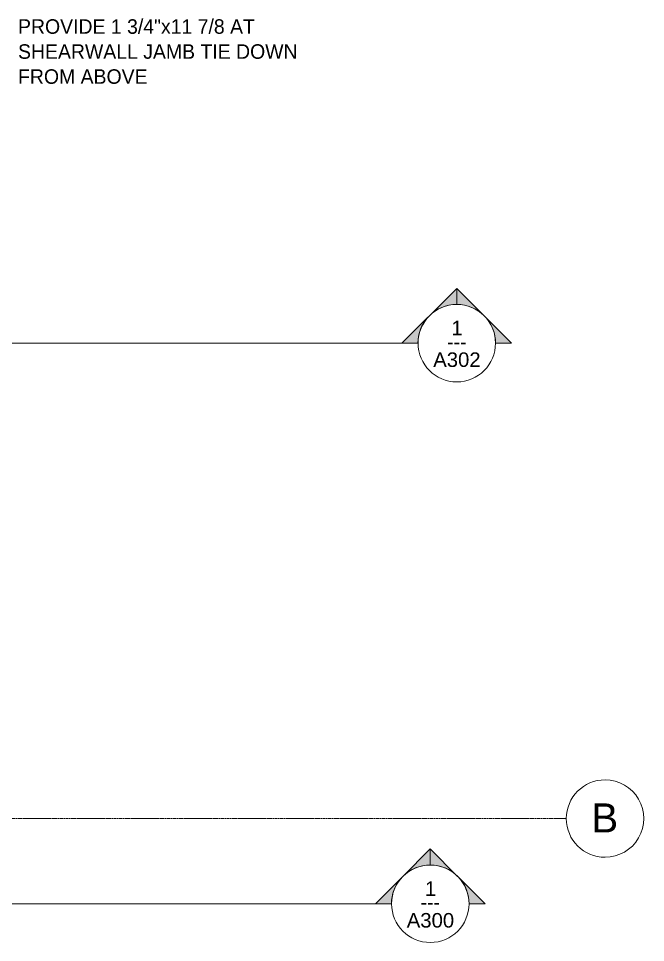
# Model space of a CAD drawing. Header units: inches. Extents: x -3226 to -1722, y 8184 to 8997.
# Drawn here: x -1915.9 to -1721.7, y 8588.2 to 8874.4 of the extents above; entities that cross this region are included whole.
import ezdxf

# ---------------------------------------------------------------- set-up
doc = ezdxf.new("R2010")
doc.units = ezdxf.units.IN
doc.header["$MEASUREMENT"] = 0
doc.linetypes.add('Grid Line 1_2_', pattern=[0.875, 0.5, -0.125, 0.125, -0.125])
for name, color, linetype, lineweight in [('A-ANNO-NOTE', 131, 'Continuous', 9), ('G-ANNO-SYMB', 111, 'Continuous', 9), ('S-GRID-1', 1, 'Grid Line 1_2_', 9), ('S-GRID-IDEN', 1, 'Continuous', 9)]:
    doc.layers.add(name, color=color, linetype=linetype, lineweight=lineweight)
doc.styles.add('Arial', font='arial.ttf', dxfattribs={"height": 9})
doc.styles.add('Arial_1', font='arial.ttf', dxfattribs={"height": 4.5})
doc.styles.add('Century Gothic', font='ufonts.com_century-gothic.ttf', dxfattribs={"height": 4.5})

# ---------------------------------------------------------------- blocks, each defined once
blk = doc.blocks.new('Grid - Grid Head - Circle-50561-FRAMING - 2ND FLOOR')
at = {"layer": 'S-GRID-IDEN'}
for start, end in [(360, 180), (180, 360)]:
    blk.add_arc((0, 0), 0.25, start, end, dxfattribs=at)
blk = doc.blocks.new('Section - Section Head - Filled-22785-FRAMING - 2ND FLOOR')
at = {"layer": 'G-ANNO-SYMB'}
h = blk.add_hatch(color=256, dxfattribs=at)
edge = h.paths.add_edge_path(flags=0)
edge.add_line((-0.4268, 0.1768), (-0.25, 0.3536))
edge.add_line((-0.25, 0.3536), (-0.25, 0.25))
edge.add_arc((-0.25, 0), 0.25, 90, 135)
h = blk.add_hatch(color=256, dxfattribs=at)
edge = h.paths.add_edge_path(flags=0)
edge.add_arc((-0.25, 0), 0.25, 45, 90)
edge.add_line((-0.25, 0.25), (-0.25, 0.3536))
edge.add_line((-0.25, 0.3536), (-0.0732, 0.1768))
h = blk.add_hatch(color=256, dxfattribs=at)
edge = h.paths.add_edge_path(flags=0)
edge.add_arc((-0.25, 0), 0.2503, 137.9216, 180)
edge.add_line((-0.5003, 0), (-0.6036, 0))
edge.add_line((-0.6036, 0), (-0.4358, 0.1678))
h = blk.add_hatch(color=256, dxfattribs=at)
edge = h.paths.add_edge_path(flags=0)
edge.add_line((-0.0642, 0.1678), (0.1036, 0))
edge.add_line((0.1036, 0), (0.0003, 0))
edge.add_arc((-0.25, 0), 0.2503, 0, 42.0784)
for p, q in [((-0.25, 0.3536), (-0.4268, 0.1768)), ((-0.25, 0.25), (-0.25, 0.3536)), ((-0.0732, 0.1768), (-0.25, 0.3536)), ((-0.25, 0.3536), (-0.25, 0.25)), ((-0.4358, 0.1678), (-0.6036, 0)), ((0.1036, 0), (-0.0642, 0.1678)), ((-0.6036, 0), (-0.5003, 0)), ((0.0003, 0), (0.1036, 0))]:
    blk.add_line(p, q, dxfattribs=at)
for centre, radius, start, end in [((-0.2503, 0), 0.25, 360, 180), ((-0.25, 0), 0.25, 90, 135), ((-0.25, 0), 0.25, 45, 90), ((-0.25, 0), 0.2503, 137.9216, 180), ((-0.25, 0), 0.2503, 0, 42.0784), ((-0.2503, 0), 0.25, 180, 360)]:
    blk.add_arc(centre, radius, start, end, dxfattribs=at)

msp = doc.modelspace()

# ---------------------------------------------------------------- linework, layer by layer
at = {"layer": 'G-ANNO-SYMB'}
for p, q in [((-3196.827, 8773.84586), (-1792.17326, 8773.84586)), ((-3196.827, 8600.16698), (-1800.37801, 8600.16698))]:
    msp.add_line(p, q, dxfattribs=at)
at = {"layer": 'S-GRID-1'}
msp.add_line((-3180.4175, 8626.56938), (-1746.22664, 8626.56938), dxfattribs=at)

# ---------------------------------------------------------------- block references
at = {"layer": 'G-ANNO-SYMB', "extrusion": (0, 0, -1), "xscale": 47.99999999999997, "yscale": 47.99999999999997, "zscale": 47.99999999999997}
for p in [(1792.17326, 8773.84586), (1800.37801, 8600.16698)]:
    msp.add_blockref('Section - Section Head - Filled-22785-FRAMING - 2ND FLOOR', p, dxfattribs=at)
at = {"layer": 'S-GRID-IDEN', "xscale": 47.99999999999997, "yscale": 47.99999999999997, "zscale": 47.99999999999997, "rotation": 269.9999999999995}
msp.add_blockref('Grid - Grid Head - Circle-50561-FRAMING - 2ND FLOOR', (-1734.22664, 8626.56938), dxfattribs=at)

# ---------------------------------------------------------------- texts
at = {"layer": 'A-ANNO-NOTE', "char_height": 4.5, "attachment_point": 1, "style": 'Century Gothic'}
for s, insert, width in [('PROVIDE 1 3/4"x11 7/8 AT', (-1916.08383, 8874.19012), 93.324), ('SHEARWALL JAMB TIE DOWN', (-1916.08383, 8866.44012), 106.5045), ('FROM ABOVE', (-1916.08383, 8858.69012), 51.0555)]:
    msp.add_mtext(s, dxfattribs=dict(at, insert=insert, width=width))
at = {"layer": 'G-ANNO-SYMB', "char_height": 4.5, "attachment_point": 1}
for s, insert, width, style in [('1', (-1781.83374, 8780.80018), 4.242, 'Arial_1'), ('---', (-1783.1594, 8776.54683), 7.7265, 'Century Gothic'), ('A302', (-1787.45579, 8770.98206), 17.877, 'Arial_1'), ('1', (-1790.0385, 8607.1213), 4.242, 'Arial_1'), ('---', (-1791.36415, 8602.86796), 7.7265, 'Century Gothic'), ('A300', (-1795.66054, 8597.30318), 17.877, 'Arial_1')]:
    msp.add_mtext(s, dxfattribs=dict(at, insert=insert, width=width, style=style))
at = {"layer": 'S-GRID-IDEN', "insert": (-1738.52735, 8631.2644), "char_height": 9, "width": 10.1505, "attachment_point": 1, "style": 'Arial'}
msp.add_mtext('B', dxfattribs=at)

doc.saveas('drawing.dxf')
